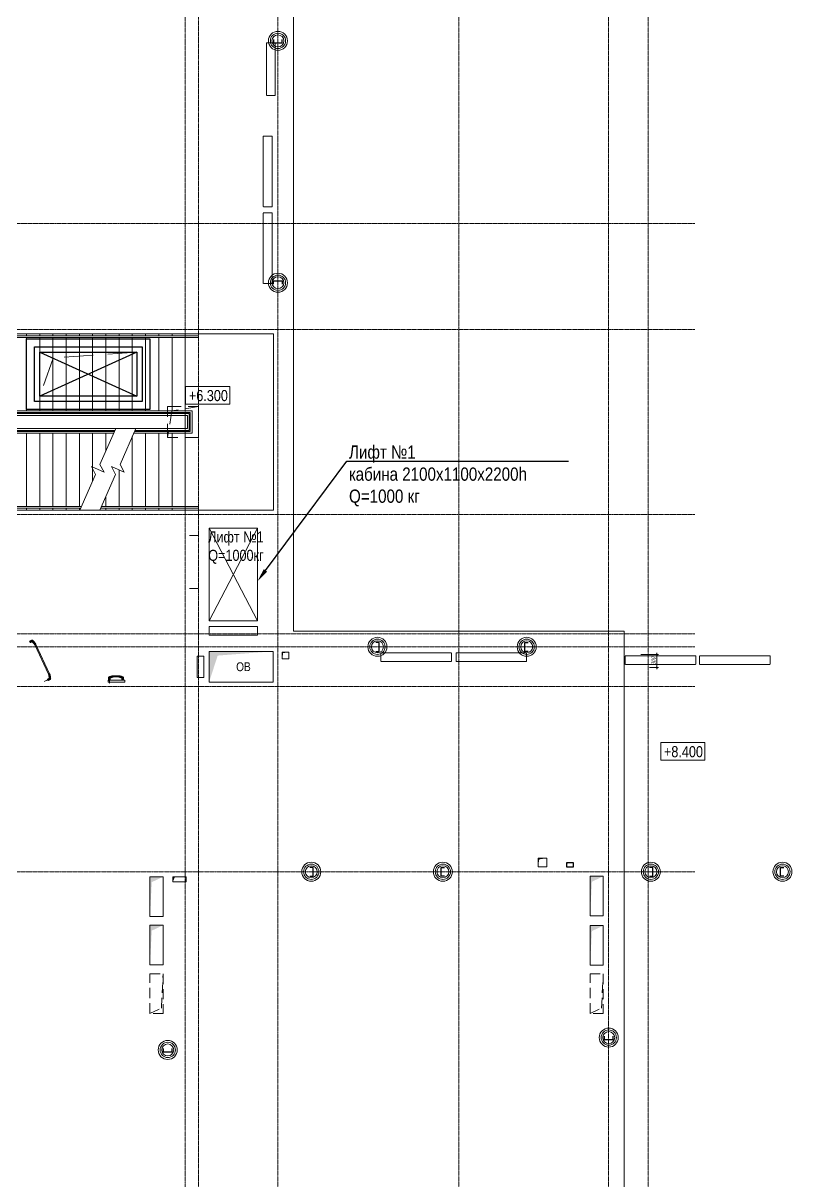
# Model space of a CAD drawing. Header units: millimetres. Extents: x -65509 to 912790, y 446 to 713294.
# Drawn here: x 131722 to 149379, y 309571 to 335820 of the extents above; entities that cross this region are included whole.
import ezdxf
from ezdxf import colors
from ezdxf.entities.mleader import LeaderData, LeaderLine
from ezdxf.enums import TextEntityAlignment as Align
from ezdxf.math import Vec2, Vec3

# ---------------------------------------------------------------- set-up
doc = ezdxf.new("R2010")
doc.units = ezdxf.units.MM
for name, pattern in [('CENTER2', [28.575, 19.05, -3.175, 3.175, -3.175]), ('CENTERLINE', [30, 12, -1.5, 3, -1.5, 12]), ('DASHED', [19.05, 12.7, -6.35]), ('HIDDEN', [9.525, 6.35, -3.175]), ('HIDDEN2', [4.7625, 3.175, -1.5875])]:
    doc.linetypes.add(name, pattern=pattern)
doc.layers.get('Defpoints').update_dxf_attribs({"color": 250})
for name, color, linetype, lineweight in [('АИ_Текст', 250, 'Continuous', 13), ('АР_Двери_внутренние_антипаника', 250, 'Continuous', 0), ('АР_Отверстия', 250, 'Continuous', 9), ('АР_Отметка', 250, 'Continuous', 13), ('АР_Проем', 250, 'Continuous', 0), ('АР_Ф_ЛК', 250, 'Continuous', 5), ('ВК_Шахты', 250, 'Continuous', 9), ('КМ_Фахверки', 250, 'Continuous', 25), ('ОВ_Классы', 250, 'Continuous', 0), ('ОВ_Кондиционирование', 250, 'Continuous', 25), ('ОВ_Шахты', 250, 'Continuous', 5), ('РД_Оси_100', 250, 'Continuous', 0), ('ТХ_Оборудование', 250, 'Continuous', 9)]:
    doc.layers.add(name, color=color, linetype=linetype, lineweight=lineweight)
doc.layers.add('АР_Делит', color=250, linetype='Continuous', lineweight=0, plot=False)
doc.layers.add('РД_Кровля', color=250, linetype='Continuous', lineweight=25, plot=False)
doc.layers.add('АР_Отопительные приборы', color=1, linetype='HIDDEN2', lineweight=0, true_color=0xff0000)
doc.layers.add('ВТ_оборудование', color=250, linetype='Continuous')
doc.styles.add('Arial_Narrow_08', font='ARIALN.TTF', dxfattribs={"width": 0.8})
doc.styles.add('style1', font='ARIALN.TTF')
doc.styles.add('T_dim', font='romans.shx', dxfattribs={"width": 0.7, "oblique": 15})
doc.dimstyles.new('1-50', dxfattribs={"dimscale": 50, "dimtxt": 2, "dimasz": 1, "dimexe": 0.7, "dimexo": 0.6, "dimtad": 1, "dimdec": 0, "dimlfac": -1, "dimtxsty": 'T_dim', "dimblk1": 'ARCHTICK', "dimblk2": 'ARCHTICK', "dimsah": 1, "dimcen": 0, "dimdle": 0.7, "dimclrd": 256, "dimclre": 256, "dimadec": 0, "dimazin": 0, "dimtfac": 1, "dimtdec": 0, "dimtmove": 1, "dimatfit": 3, "dimfxl": 25, "dimlwd": -1, "dimlwe": -1, "dimarcsym": 2})

# ---------------------------------------------------------------- blocks, each defined once
blk = doc.blocks.new('СОШ_2200_АР_ОСИ_М100_28.05.24')
at = {"layer": 'АР_Делит', "color": 5, "linetype": 'DASHED'}
blk.add_lwpolyline([(114955, 135155), (114955, -355), (93595.036, -355), (93595.036, 13855), (94145, 13855), (94145, 68320), (66055, 68320), (66055, 13857.73), (83455, 13857.73), (83455, -355), (45245, -355), (45245, 13145), (44695, 13145), (44695, 26755), (45245, 26755), (45245, 68320), (20455, 68320), (20455, 26755), (27955, 26755), (27955, 13145), (-355, 13145), (-355, 100855)], dxfattribs=at)
at = {"layer": 'РД_Оси_100', "linetype": 'CENTER2'}
for p, q in [((20100, -6155), (20100, 139938.679)), ((27600, -6155), (27600, 139938.679)), ((29555, 36000), (-5954.958, 36000)), ((29555, 33600), (-5954.958, 33600)), ((29555, 29400), (-5954.958, 29400)), ((-5954.958, 21300), (29555, 21300))]:
    blk.add_line(p, q, dxfattribs=at)
at = {"layer": 'РД_Оси_100', "color": 1, "linetype": 'CENTER2'}
blk.add_line((24200, -6155), (24200, 139938.679), dxfattribs=at)
at = {"layer": 'РД_Оси_100', "linetype": 'CENTER2'}
for points in [[(17850, 139938.679), (18000, 139538.679), (18000, -6194.092)], [(18300, -6196.31), (18300, 139538.679), (18450, 139938.679)], [(28500, -6155), (28500, 139938.679)], [(29555, 26700), (-5454.958, 26700), (-5954.958, 26850)], [(29555, 26400), (-5454.958, 26400), (-5954.958, 26250)], [(29555, 25500), (-5954.958, 25500)]]:
    blk.add_lwpolyline(points, dxfattribs=at)
blk = doc.blocks.new('otv')
at = {"linetype": 'Continuous'}
blk.add_lwpolyline([(0, -1), (0, 0), (1, 0), (1, -1)], close=True, dxfattribs=at)
blk.add_solid([(0, -1), (0, 0), (0.135, -0.137), (1, 0)], dxfattribs=at)
blk = doc.blocks.new('Отметка_план')
at = {"color": 7}
blk.add_lwpolyline([(0, 0), (10, 0), (10, 4), (0, 4)], close=True, dxfattribs=at)
at = {"style": 'Arial_Narrow_08', "width": 0.8}
blk.add_attdef('OTMG', text='', height=2.5, dxfattribs=at).set_placement((9.06, 0.7), align=Align.RIGHT)
blk = doc.blocks.new('ЛК_4000х8500_2эт')
at = {"color": 5}
for points in [[(6300, 3915), (2100, 3915), (2100, 3955), (6600, 3955), (6600, 3915), (6300, 3915)], [(3929, 45), (2100, 45), (2100, 85), (3946, 85)], [(4401, 85), (6600, 85), (6600, 45), (4383, 45)]]:
    blk.add_lwpolyline(points, dxfattribs=at)
at = {"layer": 'АР_Делит'}
blk.add_lwpolyline([(-200, 4000), (8300, 4000), (8300, 0), (-200, 0)], close=True, dxfattribs=at)
at = {"layer": 'АР_Ф_ЛК', "color": 5}
for p, q in [((2400, 4000), (2400, 3955)), ((2700, 4000), (2700, 3955)), ((3000, 4000), (3000, 3955)), ((3300, 4000), (3300, 3955)), ((3600, 4000), (3600, 3955)), ((3900, 4000), (3900, 3955)), ((4200, 4000), (4200, 3955)), ((4500, 4000), (4500, 3955)), ((4800, 4000), (4800, 3955)), ((5100, 4000), (5100, 3955)), ((5400, 4000), (5400, 3955)), ((5700, 4000), (5700, 3955)), ((6000, 4000), (6000, 3955)), ((6300, 4000), (6300, 3955)), ((2400, 3915), (2400, 2255)), ((2700, 3915), (2700, 2255)), ((3000, 3915), (3000, 2255)), ((3300, 3915), (3300, 2255)), ((3600, 3915), (3600, 2255)), ((3900, 3915), (3900, 2255)), ((4200, 3915), (4200, 2255)), ((4500, 3915), (4500, 2255)), ((4800, 3915), (4800, 2255)), ((5100, 3915), (5100, 2255)), ((5400, 3915), (5400, 2255)), ((5700, 3915), (5700, 2255)), ((6000, 3915), (6000, 2255)), ((6300, 3915), (6300, 2255)), ((2400, 2215), (2400, 2190)), ((2400, 2150), (2400, 1850)), ((2700, 2215), (2700, 2190)), ((3000, 2215), (3000, 2190)), ((3300, 2215), (3300, 2190)), ((3600, 2215), (3600, 2190)), ((3900, 2215), (3900, 2190)), ((4200, 2215), (4200, 2190)), ((4500, 2215), (4500, 2190)), ((4800, 2215), (4800, 2190)), ((5100, 2215), (5100, 2190)), ((5400, 2215), (5400, 2190)), ((5700, 2215), (5700, 2190)), ((6000, 2215), (6000, 2190)), ((6300, 2215), (6300, 2190)), ((6300, 2150), (6300, 1850)), ((2400, 1810), (2400, 1785)), ((2400, 1745), (2400, 85)), ((2700, 1810), (2700, 1785)), ((2700, 1745), (2700, 85)), ((3000, 1810), (3000, 1785)), ((3000, 1745), (3000, 85)), ((3300, 1810), (3300, 1785)), ((3300, 1745), (3300, 85)), ((3600, 1810), (3600, 1785)), ((3600, 1745), (3600, 85)), ((3900, 1810), (3900, 1785)), ((3900, 1745), (3900, 85)), ((4200, 1810), (4200, 1785)), ((4200, 1745), (4200, 661)), ((4500, 1810), (4500, 1785)), ((4500, 1745), (4500, 1341)), ((5100, 1671), (5100, 85)), ((5400, 1810), (5400, 1785)), ((5400, 1745), (5400, 85)), ((5700, 1810), (5700, 1785)), ((5700, 1745), (5700, 85)), ((6000, 1810), (6000, 1785)), ((6000, 1745), (6000, 85)), ((6300, 1810), (6300, 1785)), ((6300, 1745), (6300, 85)), ((4800, 912), (4800, 85)), ((4500, 309), (4500, 85)), ((2400, 45), (2400, 0)), ((2700, 45), (2700, 0)), ((3000, 45), (3000, 0)), ((3300, 45), (3300, 0)), ((3600, 45), (3600, 0)), ((3900, 45), (3900, 0)), ((4500, 45), (4500, 0)), ((4800, 45), (4800, 0)), ((5100, 45), (5100, 0)), ((5400, 45), (5400, 0)), ((5700, 45), (5700, 0)), ((6000, 45), (6000, 0)), ((6300, 45), (6300, 0))]:
    blk.add_line(p, q, dxfattribs=at)
at = {"layer": 'АР_Ф_ЛК'}
for points in [[(6300, 3085, 0, 150, 0), (5834, 3085, 0, 0, 0), (2400, 3085, 0, 0, 0)], [(2400, 915, 0, 150, 0), (2866, 915, 0, 0, 0), (4200, 915, 0, 0, 0)], [(4922, 915, 0, 150, 0), (5388, 915, 0, 0, 0), (6300, 915, 0, 0, 0)]]:
    blk.add_lwpolyline(points, format="xyseb", dxfattribs=at)
at = {"layer": 'АР_Ф_ЛК', "color": 5}
for points in [[(4678, 1745), (2245, 1745), (2245, 2255), (6455, 2255), (6455, 1745), (5133, 1745)], [(4696, 1785), (2285, 1785), (2285, 2215), (6415, 2215), (6415, 1785), (5150, 1785)], [(4707, 1810), (2310, 1810), (2310, 2190), (6390, 2190), (6390, 1810), (5161, 1810)]]:
    blk.add_lwpolyline(points, dxfattribs=at)
for points in [[(2350, 2150), (6350, 2150), (6350, 1850), (2350, 1850)], [(2400, 2150), (6300, 2150), (6300, 1850), (2400, 1850)]]:
    blk.add_lwpolyline(points, close=True, dxfattribs=at)
at = {"layer": 'АР_Ф_ЛК', "lineweight": 0}
for points in [[(4724, 1850), (4367, 1039), (4459, 862), (4173, 988), (4266, 811), (3909, 0)], [(5179, 1850), (4822, 1039), (4914, 862), (4628, 988), (4721, 811), (4364, 0)]]:
    blk.add_lwpolyline(points, dxfattribs=at)
blk = doc.blocks.new('otv пунктир')
at = {"linetype": 'HIDDEN', "ltscale": 0.07}
blk.add_lwpolyline([(0, 0), (0, 1), (1, 1), (1, 0)], close=True, dxfattribs=at)
blk.add_lwpolyline([(0, 1), (0.135, 0.137), (1, 0)], dxfattribs=at)
blk = doc.blocks.new('Люк_ЛК_кровля')
for points in [[(-300, 1300), (2500, 1300), (2500, -300), (-300, -300)], [(-120, 1120), (2320, 1120), (2320, -120), (-120, -120)], [(0, 1000), (2200, 1000), (2200, 0), (0, 0)]]:
    blk.add_lwpolyline(points, close=True)
for points in [[(0, 1000), (2200, 0)], [(2200, 1000), (0, 0)]]:
    blk.add_lwpolyline(points)
blk = doc.blocks.new('Ф_пеноблок 200')
at = {"layer": 'АР_Делит', "color": 1}
for radius in [216, 173, 136]:
    blk.add_circle((103, -42), radius, dxfattribs=at)
at = {"layer": 'КМ_Фахверки'}
blk.add_lwpolyline([(0, -75), (0, 0), (200, 0), (200, -75)], dxfattribs=at)
blk = doc.blocks.new('UUNEW01NEW00')
at = {"layer": 'АР_Двери_внутренние_антипаника', "color": 1, "linetype": 'Continuous'}
for p, q in [((-9, 0), (-14, -2)), ((-9, 19), (-8, 20)), ((-9, 19), (-9, 19)), ((-9, 19), (-9, 19)), ((-9, 19), (-9, 19)), ((-9, 19), (-9, 19)), ((-9, 19), (-9, 18)), ((-9, 18), (-8, 18)), ((-9, 1), (-9, 1)), ((-9, 1), (-9, 1)), ((-9, 1), (-9, 1)), ((-9, 1), (-9, 0)), ((-9, 1), (-9, 1)), ((-9, 1), (-9, 1)), ((-9, 1), (-9, 1)), ((-9, 1), (-9, 0)), ((-8, 1), (-9, 1)), ((-9, 1), (-9, 1)), ((-9, 0), (-9, 0)), ((-9, 0), (-9, 0)), ((-8, 20), (-8, 20)), ((-8, 20), (-7, 20)), ((-8, 18), (-8, 16)), ((-8, 18), (-8, 18)), ((-8, 18), (-8, 18)), ((-7, 18), (-8, 18)), ((-8, 18), (-8, 18)), ((-8, 16), (-8, 14)), ((-8, 14), (-8, 12)), ((-8, 12), (-8, 10)), ((-8, 10), (-8, 8)), ((-8, 8), (-8, 6)), ((-8, 6), (-8, 5)), ((-8, 5), (-8, 3)), ((-8, 3), (-7, 2)), ((-8, 1), (-8, 2)), ((-8, 1), (-8, 0)), ((-8, 0), (-8, 1)), ((-8, 1), (-8, 1)), ((-8, 0), (-8, 0)), ((-8, 0), (-8, 0)), ((-8, 0), (-8, 0)), ((-8, 0), (-7, 0)), ((-7, 0), (-8, 0)), ((-8, 0), (-8, 0)), ((-7, 24), (-7, 20)), ((-7, 20), (7, 20)), ((-7, 20), (-7, 18)), ((-7, 20), (-7, 20)), ((7, 18), (-7, 18)), ((-7, 18), (-7, 18)), ((-7, 18), (-7, 18)), ((-7, 18), (-7, 18)), ((-7, 18), (-7, 18)), ((-7, 2), (-7, 0)), ((-7, 0), (7, 0)), ((-7, 0), (7, 0)), ((-3, 16), (-5, 16)), ((-5, 16), (-4, 15)), ((-3, 16), (-5, 16)), ((-5, 16), (-5, 16)), ((-3, 15), (-4, 16)), ((-4, 16), (-3, 15)), ((-3, 15), (-4, 15)), ((-3, 15), (-4, 15)), ((-3, 15), (-4, 15)), ((-4, 15), (-4, 14)), ((-4, 15), (-4, 15)), ((-4, 15), (-3, 15)), ((-4, 14), (-3, 14)), ((-2, 16), (-3, 16)), ((-2, 16), (-3, 16)), ((-3, 15), (-2, 15)), ((-3, 15), (-3, 15)), ((-3, 14), (-3, 15)), ((-3, 15), (-3, 15)), ((-3, 15), (-3, 15)), ((-3, 15), (-3, 15)), ((-3, 15), (-3, 15)), ((-3, 15), (-3, 15)), ((-3, 14), (-3, 15)), ((-3, 15), (-3, 15)), ((-3, 15), (-3, 15)), ((-3, 15), (-3, 15)), ((-3, 15), (-3, 15)), ((-3, 15), (-3, 15)), ((-3, 15), (-3, 15)), ((-3, 15), (-3, 15)), ((-3, 14), (-3, 14)), ((-3, 14), (-3, 14)), ((-3, 14), (-3, 14)), ((-3, 14), (-3, 14)), ((-3, 14), (-3, 14)), ((-3, 14), (-3, 14)), ((-3, 14), (-3, 14)), ((-3, 14), (-3, 14)), ((-3, 14), (-3, 14)), ((-3, 14), (-3, 14)), ((-3, 14), (-3, 14)), ((-3, 14), (-3, 14)), ((-3, 14), (-3, 14)), ((-3, 14), (-3, 14)), ((-3, 14), (-3, 14)), ((-3, 14), (-3, 14)), ((-3, 14), (-3, 14)), ((-3, 14), (-3, 14)), ((-3, 14), (-3, 14)), ((-3, 14), (-3, 14)), ((-3, 14), (-3, 14)), ((-3, 14), (-3, 14)), ((-3, 14), (-3, 14)), ((-3, 14), (-3, 14)), ((-3, 14), (-3, 14)), ((-3, 14), (-3, 14)), ((-3, 14), (-3, 14)), ((-3, 14), (-3, 14)), ((-3, 14), (-3, 14)), ((-3, 14), (-3, 14)), ((-3, 14), (-3, 14)), ((-3, 14), (-3, 14)), ((-3, 14), (-3, 14)), ((-3, 14), (-3, 14)), ((-3, 14), (-3, 14)), ((-3, 14), (-3, 14)), ((-3, 14), (-3, 14)), ((-3, 14), (-3, 14)), ((-3, 14), (-3, 14)), ((-3, 14), (-3, 14)), ((-3, 14), (-3, 14)), ((-3, 14), (-3, 14)), ((-3, 14), (-3, 14)), ((-3, 14), (-3, 14)), ((-3, 14), (-3, 14)), ((-3, 14), (-3, 14)), ((-3, 14), (-3, 14)), ((-3, 14), (-3, 14)), ((-1, 15), (-2, 16)), ((-1, 16), (-2, 16)), ((-2, 15), (-1, 15)), ((-2, 15), (-2, 15)), ((-2, 15), (-2, 15)), ((-2, 15), (-2, 15)), ((-2, 15), (-2, 15)), ((-2, 15), (-2, 15)), ((-2, 15), (-2, 14)), ((-1, 15), (-2, 15)), ((-2, 15), (-2, 15)), ((-2, 15), (-2, 15)), ((-2, 15), (-2, 15)), ((-2, 15), (-2, 15)), ((-2, 15), (-2, 15)), ((-2, 15), (-2, 15)), ((-2, 15), (-2, 15)), ((-2, 15), (-2, 14)), ((-2, 15), (-2, 15)), ((-1, 15), (-2, 15)), ((-2, 14), (-2, 14)), ((-2, 14), (-2, 14)), ((-2, 14), (-2, 14)), ((-2, 14), (-2, 14)), ((-2, 14), (-2, 14)), ((-2, 14), (-2, 14)), ((-2, 14), (-2, 14)), ((-2, 14), (-2, 14)), ((-2, 14), (-2, 14)), ((-2, 14), (-2, 14)), ((-2, 14), (-2, 14)), ((-2, 14), (-2, 14)), ((-2, 14), (-2, 14)), ((-2, 14), (-2, 14)), ((-2, 14), (-1, 14)), ((-2, 14), (-2, 14)), ((-2, 14), (-2, 14)), ((-2, 14), (-2, 14)), ((-2, 14), (-2, 14)), ((-2, 14), (-2, 14)), ((-2, 14), (-2, 14)), ((-2, 14), (-2, 14)), ((-2, 14), (-2, 14)), ((-2, 14), (-2, 14)), ((-2, 14), (-2, 14)), ((-2, 14), (-2, 14)), ((-2, 14), (-1, 14)), ((-2, 14), (-2, 14)), ((-2, 14), (-2, 14)), ((-2, 14), (-2, 14)), ((-2, 14), (-2, 14)), ((-2, 14), (-2, 14)), ((-2, 14), (-2, 14)), ((-2, 14), (-2, 14)), ((-2, 14), (-2, 14)), ((-2, 14), (-2, 14)), ((-2, 14), (-2, 14)), ((-2, 14), (-2, 14)), ((-2, 14), (-2, 14)), ((-2, 14), (-2, 14)), ((-2, 14), (-2, 14)), ((-2, 14), (-2, 14)), ((-2, 14), (-2, 14)), ((-1, 14), (-2, 14)), ((-2, 14), (-2, 14)), ((-2, 14), (-2, 14)), ((-2, 14), (-2, 14)), ((-2, 14), (-2, 14)), ((-2, 14), (-2, 14)), ((-2, 14), (-1, 14)), ((-2, 14), (-2, 14)), ((-2, 14), (-2, 14)), ((-2, 14), (-2, 14)), ((-2, 14), (-2, 14)), ((-2, 14), (-2, 14)), ((-2, 14), (-2, 14)), ((-2, 14), (-2, 14)), ((-2, 14), (-2, 14)), ((-2, 14), (-2, 14)), ((-2, 14), (-2, 14)), ((-1, 16), (-1, 15)), ((0, 16), (-1, 15)), ((-1, 15), (0, 16)), ((0, 16), (-1, 16)), ((0, 15), (-1, 15)), ((0, 15), (-1, 15)), ((-1, 14), (-1, 15)), ((-1, 15), (-1, 15)), ((-1, 15), (-1, 15)), ((-1, 15), (-1, 15)), ((-1, 15), (-1, 15)), ((-1, 15), (-1, 14)), ((-1, 14), (-1, 15)), ((-1, 15), (-1, 15)), ((-1, 15), (-1, 15)), ((-1, 15), (-1, 15)), ((-1, 15), (-1, 15)), ((-1, 15), (-1, 15)), ((-1, 15), (-1, 15)), ((-1, 14), (-1, 14)), ((-1, 14), (-1, 14)), ((-1, 14), (-1, 14)), ((-1, 14), (-1, 14)), ((-1, 14), (-1, 14)), ((-1, 14), (-1, 14)), ((-1, 14), (-1, 14)), ((-1, 14), (-1, 14)), ((-1, 14), (-1, 14)), ((-1, 14), (-1, 14)), ((-1, 14), (-1, 14)), ((-1, 14), (-1, 14)), ((-1, 14), (-1, 14)), ((-1, 14), (-1, 14)), ((-1, 14), (-1, 14)), ((-1, 14), (-1, 14)), ((-1, 14), (-1, 14)), ((-1, 14), (-1, 14)), ((-1, 14), (-1, 14)), ((-1, 14), (-1, 14)), ((-1, 14), (-1, 14)), ((-1, 14), (-1, 14)), ((-1, 14), (-1, 14)), ((-1, 14), (-1, 14)), ((-1, 14), (-1, 14)), ((-1, 14), (-1, 14)), ((-1, 14), (-1, 14)), ((-1, 14), (-1, 14)), ((-1, 14), (-1, 14)), ((-1, 14), (-1, 14)), ((-1, 14), (0, 14)), ((-1, 14), (-1, 14)), ((0, 16), (1, 15)), ((1, 15), (0, 16)), ((0, 16), (0, 16)), ((1, 16), (0, 16)), ((0, 15), (0, 15)), ((0, 14), (0, 15)), ((0, 15), (0, 15)), ((0, 15), (0, 15)), ((0, 15), (0, 15)), ((0, 15), (0, 15)), ((0, 14), (0, 15)), ((0, 15), (0, 15)), ((0, 15), (0, 15)), ((0, 15), (0, 15)), ((0, 15), (0, 15)), ((0, 15), (0, 15)), ((0, 15), (0, 15)), ((0, 15), (0, 15)), ((0, 14), (0, 14)), ((0, 14), (0, 14)), ((0, 14), (0, 14)), ((0, 14), (0, 14)), ((0, 14), (0, 14)), ((0, 14), (0, 14)), ((0, 14), (0, 14)), ((0, 14), (0, 14)), ((0, 14), (0, 14)), ((0, 14), (0, 14)), ((0, 14), (0, 14)), ((0, 14), (0, 14)), ((0, 14), (0, 14)), ((0, 14), (0, 14)), ((0, 14), (0, 14)), ((0, 14), (0, 14)), ((0, 14), (0, 14)), ((0, 14), (0, 14)), ((0, 14), (0, 14)), ((0, 14), (0, 14)), ((0, 14), (0, 14)), ((0, 14), (0, 14)), ((0, 14), (0, 14)), ((0, 14), (0, 14)), ((0, 14), (0, 14)), ((0, 14), (0, 14)), ((0, 14), (0, 14)), ((0, 14), (0, 14)), ((0, 14), (0, 14)), ((0, 14), (0, 14)), ((0, 14), (0, 14)), ((0, 14), (0, 14)), ((0, 14), (0, 14)), ((0, 14), (0, 14)), ((0, 14), (0, 14)), ((0, 14), (0, 14)), ((0, 14), (0, 14)), ((0, 14), (0, 14)), ((0, 14), (0, 14)), ((0, 14), (0, 14)), ((0, 14), (0, 14)), ((0, 14), (0, 14)), ((0, 14), (0, 14)), ((0, 14), (0, 14)), ((0, 14), (0, 14)), ((0, 14), (0, 14)), ((0, 14), (0, 14)), ((0, 14), (0, 14)), ((1, 16), (1, 15)), ((2, 16), (1, 15)), ((2, 16), (1, 16)), ((1, 15), (2, 15)), ((1, 15), (1, 15)), ((1, 15), (1, 15)), ((2, 14), (1, 15)), ((1, 15), (1, 15)), ((1, 15), (1, 14)), ((1, 15), (1, 15)), ((2, 14), (1, 15)), ((1, 14), (1, 14)), ((1, 14), (1, 14)), ((1, 14), (1, 14)), ((1, 14), (1, 14)), ((1, 14), (2, 14)), ((3, 16), (2, 16)), ((3, 16), (2, 16)), ((2, 15), (3, 15)), ((2, 15), (2, 14)), ((3, 15), (2, 15)), ((2, 15), (2, 15)), ((2, 15), (2, 14)), ((3, 15), (2, 15)), ((2, 14), (2, 14)), ((2, 14), (2, 14)), ((2, 14), (2, 14)), ((2, 14), (2, 14)), ((2, 14), (2, 14)), ((2, 14), (3, 14)), ((2, 14), (2, 14)), ((2, 14), (2, 14)), ((3, 15), (4, 16)), ((4, 16), (3, 15)), ((5, 16), (3, 16)), ((5, 16), (3, 16)), ((4, 15), (3, 15)), ((3, 14), (3, 15)), ((3, 15), (3, 15)), ((3, 15), (3, 14)), ((4, 15), (3, 15)), ((3, 15), (3, 15)), ((3, 15), (3, 15)), ((3, 15), (4, 15)), ((3, 15), (3, 14)), ((4, 15), (3, 15)), ((3, 14), (4, 14)), ((3, 14), (3, 14)), ((3, 14), (3, 14)), ((3, 14), (4, 14)), ((4, 14), (3, 14)), ((3, 14), (4, 14)), ((3, 14), (3, 14)), ((3, 14), (3, 14)), ((4, 15), (5, 16)), ((4, 14), (4, 15)), ((4, 15), (4, 15)), ((4, 14), (4, 15)), ((4, 14), (4, 14)), ((4, 14), (4, 14)), ((4, 14), (4, 14)), ((4, 14), (4, 14)), ((5, 16), (5, 16)), ((7, 20), (7, 24)), ((7, 20), (7, 18)), ((7, 20), (7, 20)), ((7, 20), (8, 20)), ((8, 18), (7, 18)), ((7, 18), (7, 18)), ((7, 18), (7, 18)), ((7, 18), (7, 18)), ((7, 0), (8, 2)), ((7, -9), (7, 0)), ((8, 0), (7, 0)), ((8, 20), (8, 20)), ((8, 20), (9, 19)), ((8, 16), (8, 18)), ((8, 18), (8, 18)), ((8, 18), (8, 18)), ((8, 18), (9, 18)), ((8, 18), (8, 18)), ((8, 14), (8, 16)), ((8, 12), (8, 14)), ((8, 10), (8, 12)), ((8, 8), (8, 10)), ((8, 6), (8, 8)), ((8, 4), (8, 6)), ((8, 2), (8, 4)), ((8, 1), (8, 1)), ((8, 1), (8, 0)), ((8, 0), (8, 0)), ((9, 19), (9, 19)), ((9, 19), (9, 19)), ((9, 18), (9, 19)), ((9, 19), (9, 19)), ((9, 19), (9, 19)), ((-52, -12), (-52, -20)), ((-52, -20), (-52, -25)), ((-52, -25), (-48, -25)), ((-48, -12), (-48, -20)), ((-48, -12), (-48, -12)), ((-48, -20), (-46, -20)), ((-46, -20), (-48, -20)), ((-48, -20), (-48, -25)), ((-46, -20), (-44, -19)), ((-44, -20), (-46, -20)), ((-43, -11), (-45, -12)), ((-44, -19), (-43, -18)), ((-43, -20), (-44, -20)), ((-42, -11), (-43, -11)), ((-43, -18), (-41, -18)), ((-41, -20), (-43, -20)), ((-39, -11), (-42, -11)), ((-41, -18), (-39, -17)), ((-38, -19), (-41, -20)), ((-37, -10), (-39, -11)), ((-39, -17), (-36, -16)), ((-35, -19), (-38, -19)), ((-34, -9), (-37, -10)), ((-36, -16), (-34, -15)), ((-32, -18), (-35, -19)), ((-31, -8), (-34, -9)), ((-34, -15), (-30, -13)), ((-29, -17), (-32, -18)), ((-27, -6), (-31, -8)), ((-30, -13), (-27, -12)), ((-25, -15), (-29, -17)), ((-23, -5), (-27, -6)), ((-27, -12), (-23, -11)), ((-21, -14), (-25, -15)), ((-19, -3), (-23, -5)), ((-23, -11), (-19, -10)), ((-17, -12), (-21, -14)), ((-14, -2), (-19, -3)), ((-19, -10), (-14, -8)), ((-13, -11), (-17, -12)), ((-14, -8), (-9, -7)), ((-8, -9), (-13, -11)), ((-9, -4), (-9, 0)), ((-9, -7), (-9, -4)), ((-9, -7), (-9, -7)), ((-9, -8), (-9, -7)), ((-9, -7), (-9, -7)), ((-9, -7), (-9, -7)), ((-9, -7), (-9, -7)), ((-9, -7), (-8, -7)), ((-8, -9), (-9, -8)), ((-8, 0), (-8, -1)), ((-8, -1), (-8, -1)), ((-8, -1), (-8, -1)), ((-8, -1), (-8, -1)), ((-8, -1), (-8, -2)), ((-8, -2), (-8, -1)), ((-8, -1), (-8, -1)), ((-8, -8), (-8, -7)), ((-8, -7), (-8, -7)), ((-7, -7), (-8, -7)), ((-8, -7), (-8, -7)), ((-8, -7), (-8, -7)), ((-8, -7), (-8, -7)), ((-8, -7), (-8, -7)), ((-8, -7), (-8, -7)), ((-8, -7), (-8, -7)), ((-8, -7), (-8, -7)), ((-8, -7), (-8, -7)), ((-8, -7), (-8, -7)), ((-7, -8), (-8, -8)), ((-8, -9), (-8, -9)), ((-7, -9), (-8, -9)), ((-7, 0), (-7, -2)), ((-7, -2), (-7, -3)), ((-7, -3), (-7, -5)), ((-7, -5), (-7, -6)), ((-7, -6), (-7, -7)), ((-7, -7), (-7, -7)), ((-7, -7), (-7, -7)), ((-7, -7), (-7, -8)), ((-7, -8), (6, -11)), ((-7, -8), (-7, -8)), ((-7, -8), (-7, -9)), ((-7, -8), (-7, -8)), ((-7, -8), (-7, -8)), ((-7, -8), (-7, -8)), ((-7, -8), (-7, -8)), ((-7, -8), (-7, -8)), ((-7, -8), (-7, -8)), ((-7, -8), (-7, -8)), ((-7, -8), (-7, -8)), ((-7, -8), (-7, -8)), ((-7, -8), (-7, -8)), ((-7, -8), (-7, -8)), ((-7, -8), (-7, -8)), ((-7, -8), (-7, -8)), ((-7, -8), (-7, -8)), ((-7, -8), (-7, -8)), ((-7, -8), (-7, -8)), ((-7, -8), (-7, -8)), ((-7, -8), (-7, -8)), ((-7, -9), (-7, -9)), ((6, -11), (6, -10)), ((6, -11), (6, -10)), ((6, -10), (7, -10)), ((6, -11), (6, -11)), ((6, -11), (6, -11)), ((7, -9), (7, -9)), ((7, -9), (7, -9)), ((7, -9), (8, -9)), ((7, -10), (7, -9)), ((8, 0), (8, 0))]:
    blk.add_line(p, q, dxfattribs=at)
at = {"layer": 'АР_Двери_внутренние_антипаника', "color": 40, "linetype": 'Continuous'}
for p, q in [((-9, 1), (-13, 0)), ((-9, 24), (9, 24)), ((-9, 19), (-9, 24)), ((-9, 18), (-9, 19)), ((-9, 17), (-9, 18)), ((-8, 2), (-9, 17)), ((-8, 2), (-9, 1)), ((8, 0), (8, -4)), ((9, 24), (9, 19)), ((-53, -19), (-53, -12)), ((-53, -25), (-53, -19)), ((-48, -12), (-52, -12)), ((-52, -25), (-48, -25)), ((-48, -12), (-46, -12)), ((-48, -25), (-45, -25)), ((-45, -12), (-46, -12)), ((-44, -12), (-45, -12)), ((-45, -25), (-44, -25)), ((-42, -11), (-44, -12)), ((-44, -25), (-44, -25)), ((-44, -25), (-43, -25)), ((-43, -25), (-42, -25)), ((-40, -10), (-42, -11)), ((-42, -25), (-42, -25)), ((-42, -25), (-41, -25)), ((-41, -25), (-39, -24)), ((-38, -10), (-40, -10)), ((-39, -24), (-38, -24)), ((-36, -9), (-38, -10)), ((-38, -24), (-36, -24)), ((-34, -8), (-36, -9)), ((-36, -24), (-35, -23)), ((-35, -23), (-34, -23)), ((-32, -7), (-34, -8)), ((-34, -23), (-33, -23)), ((-33, -23), (-32, -22)), ((-30, -7), (-32, -7)), ((-32, -22), (-30, -22)), ((-28, -6), (-30, -7)), ((-30, -22), (-28, -21)), ((-26, -5), (-28, -6)), ((-28, -21), (-26, -21)), ((-23, -4), (-26, -5)), ((-26, -21), (-23, -20)), ((-20, -3), (-23, -4)), ((-23, -20), (-20, -19)), ((-17, -1), (-20, -3)), ((-20, -19), (-18, -18)), ((-18, -18), (-15, -17)), ((-13, 0), (-17, -1)), ((-15, -17), (-12, -16)), ((-12, -16), (-8, -15)), ((-8, -15), (-4, -14)), ((-4, -14), (0, -13)), ((0, -13), (5, -11)), ((5, -11), (6, -11)), ((6, -10), (7, -10)), ((6, -11), (6, -10)), ((7, -10), (8, -9)), ((8, -4), (8, -9)), ((8, -9), (8, -9)), ((8, -9), (8, -9))]:
    blk.add_line(p, q, dxfattribs=at)
at = {"layer": 'АР_Двери_внутренние_антипаника', "color": 1, "linetype": 'CENTERLINE'}
blk.add_line((0, 4), (0, 26), dxfattribs=at)
at = {"layer": 'АР_Двери_внутренние_антипаника', "color": 1, "linetype": 'HIDDEN'}
for p, q in [((-60, -14), (-53, -14)), ((-60, -14), (-60, -23)), ((-60, -23), (-53, -23)), ((-54, -18), (-54, -14)), ((-54, -14), (-53, -14)), ((-54, -18), (-53, -18))]:
    blk.add_line(p, q, dxfattribs=at)
at = {"layer": 'АР_Двери_внутренние_антипаника', "color": 1, "linetype": 'Continuous'}
blk.add_arc((491, 29), 500, 183.3082, 184.1216, dxfattribs=at)
at = {"layer": 'АР_Двери_внутренние_антипаника', "color": 40, "linetype": 'Continuous'}
for centre, radius, start, end in [((-491, 28), 500, 356.9219, 359.0377), ((-52, -12), 0.5, 90, 180), ((-52, -25), 0.5, 180, 270)]:
    blk.add_arc(centre, radius, start, end, dxfattribs=at)
at = {"layer": 'АР_Двери_внутренние_антипаника', "color": 1, "linetype": 'Continuous'}
blk.add_point((0, 0), dxfattribs=at)
blk = doc.blocks.new('66NEW00')
at = {"layer": 'АР_Двери_внутренние_антипаника', "color": 40, "linetype": 'Continuous'}
for p, q in [((9, 0), (-9, 0)), ((-9, 0), (-9, -5)), ((9, -5), (9, 0)), ((-8, -23), (-8, -28)), ((-8, -28), (-8, -33)), ((-8, -33), (-8, -33)), ((-7, -34), (-8, -33)), ((-8, -33), (-8, -33)), ((-6, -34), (-7, -34)), ((-6, -35), (-6, -34)), ((-5, -35), (-6, -35)), ((0, -37), (-5, -35)), ((4, -38), (0, -37)), ((8, -39), (4, -38)), ((8, -22), (9, -7)), ((8, -22), (9, -23)), ((12, -40), (8, -39)), ((9, -6), (9, -5)), ((9, -7), (9, -6)), ((9, -23), (13, -24)), ((15, -41), (12, -40)), ((13, -24), (17, -25)), ((18, -42), (15, -41)), ((17, -25), (20, -27)), ((20, -43), (18, -42)), ((20, -27), (23, -28)), ((23, -44), (20, -43)), ((23, -28), (26, -29)), ((26, -45), (23, -44)), ((26, -29), (28, -30)), ((28, -45), (26, -45)), ((28, -30), (30, -31)), ((30, -46), (28, -45)), ((30, -31), (32, -31)), ((32, -46), (30, -46)), ((32, -31), (34, -32)), ((33, -47), (32, -46)), ((34, -47), (33, -47)), ((34, -32), (36, -33)), ((35, -47), (34, -47)), ((36, -48), (35, -47)), ((36, -33), (38, -34)), ((38, -48), (36, -48)), ((38, -34), (40, -34)), ((39, -48), (38, -48)), ((41, -49), (39, -48)), ((40, -34), (42, -35)), ((42, -49), (41, -49)), ((42, -35), (44, -36)), ((43, -49), (42, -49)), ((42, -49), (42, -49)), ((44, -49), (43, -49)), ((44, -36), (45, -36)), ((45, -49), (44, -49)), ((44, -49), (44, -49)), ((45, -36), (46, -36)), ((48, -49), (45, -49)), ((48, -36), (46, -36)), ((48, -36), (52, -36)), ((52, -49), (48, -49)), ((53, -43), (53, -36)), ((53, -49), (53, -43))]:
    blk.add_line(p, q, dxfattribs=at)
at = {"layer": 'АР_Двери_внутренние_антипаника', "color": 1, "linetype": 'Continuous'}
for p, q in [((-7, -4), (-7, 0)), ((7, 0), (7, -4)), ((-8, -4), (-9, -4)), ((-9, -4), (-9, -5)), ((-9, -5), (-9, -5)), ((-9, -6), (-9, -5)), ((-9, -5), (-9, -5)), ((-9, -5), (-9, -5)), ((-8, -6), (-9, -6)), ((-7, -4), (-8, -4)), ((-8, -4), (-8, -4)), ((-8, -8), (-8, -6)), ((-8, -6), (-8, -6)), ((-8, -6), (-8, -6)), ((-8, -6), (-8, -6)), ((-8, -6), (-7, -6)), ((-8, -10), (-8, -8)), ((-8, -12), (-8, -10)), ((-8, -14), (-8, -12)), ((-8, -16), (-8, -14)), ((-8, -18), (-8, -16)), ((-8, -20), (-8, -18)), ((-8, -22), (-8, -20)), ((-7, -24), (-8, -22)), ((-8, -23), (-8, -23)), ((-8, -23), (-8, -24)), ((-8, -24), (-8, -24)), ((-8, -24), (-7, -24)), ((-8, -24), (-8, -24)), ((-7, -33), (-8, -33)), ((7, -4), (-7, -4)), ((-7, -4), (-7, -6)), ((-7, -4), (-7, -4)), ((-7, -6), (7, -6)), ((-7, -6), (-7, -6)), ((-7, -6), (-7, -6)), ((-7, -6), (-7, -6)), ((7, -24), (-7, -24)), ((7, -24), (-7, -24)), ((-7, -33), (-7, -24)), ((-7, -33), (-7, -33)), ((-7, -33), (-7, -33)), ((-7, -34), (-7, -33)), ((-6, -34), (-7, -34)), ((7, -32), (-6, -35)), ((-6, -35), (-6, -34)), ((-6, -34), (-6, -34)), ((-6, -35), (-6, -34)), ((-6, -35), (-6, -35)), ((7, -4), (7, -6)), ((8, -4), (7, -4)), ((7, -4), (7, -4)), ((7, -6), (7, -6)), ((7, -6), (7, -6)), ((7, -6), (7, -6)), ((7, -6), (7, -6)), ((7, -6), (8, -6)), ((8, -21), (7, -22)), ((7, -22), (7, -24)), ((7, -24), (7, -26)), ((8, -24), (7, -24)), ((7, -24), (8, -24)), ((7, -26), (7, -27)), ((7, -27), (7, -29)), ((7, -29), (7, -30)), ((7, -30), (7, -31)), ((7, -31), (7, -31)), ((7, -31), (8, -31)), ((7, -31), (7, -31)), ((7, -31), (7, -32)), ((7, -32), (7, -32)), ((7, -32), (8, -32)), ((7, -32), (7, -33)), ((7, -32), (7, -32)), ((7, -32), (7, -32)), ((7, -32), (7, -32)), ((7, -32), (7, -32)), ((7, -32), (7, -32)), ((7, -32), (7, -32)), ((7, -32), (7, -32)), ((7, -32), (7, -32)), ((7, -32), (7, -32)), ((7, -32), (7, -32)), ((7, -32), (7, -32)), ((7, -32), (7, -32)), ((7, -32), (7, -32)), ((7, -32), (7, -32)), ((7, -32), (7, -32)), ((7, -32), (7, -32)), ((7, -32), (7, -32)), ((7, -32), (7, -32)), ((7, -33), (7, -33)), ((7, -33), (8, -33)), ((9, -4), (8, -4)), ((8, -4), (8, -4)), ((8, -6), (8, -8)), ((9, -6), (8, -6)), ((8, -6), (8, -6)), ((8, -6), (8, -6)), ((8, -6), (8, -6)), ((8, -8), (8, -10)), ((8, -10), (8, -12)), ((8, -12), (8, -14)), ((8, -14), (8, -16)), ((8, -16), (8, -18)), ((8, -18), (8, -19)), ((8, -19), (8, -21)), ((8, -23), (8, -22)), ((8, -23), (9, -23)), ((8, -23), (8, -24)), ((8, -24), (8, -23)), ((8, -23), (8, -23)), ((8, -24), (8, -24)), ((8, -24), (8, -25)), ((8, -24), (8, -24)), ((8, -24), (8, -24)), ((8, -24), (8, -24)), ((8, -25), (8, -25)), ((8, -25), (8, -25)), ((8, -25), (8, -25)), ((8, -25), (8, -25)), ((8, -25), (8, -25)), ((8, -25), (8, -25)), ((8, -32), (8, -31)), ((8, -31), (8, -31)), ((8, -31), (8, -31)), ((8, -31), (8, -31)), ((9, -31), (8, -31)), ((8, -31), (8, -31)), ((8, -31), (8, -31)), ((8, -31), (8, -31)), ((8, -31), (8, -31)), ((8, -31), (8, -31)), ((8, -31), (8, -31)), ((8, -31), (8, -31)), ((8, -33), (9, -32)), ((8, -33), (13, -35)), ((8, -33), (8, -33)), ((9, -5), (9, -4)), ((9, -5), (9, -5)), ((9, -5), (9, -5)), ((9, -5), (9, -5)), ((9, -5), (9, -6)), ((9, -23), (9, -23)), ((9, -23), (9, -23)), ((9, -23), (9, -23)), ((9, -23), (9, -24)), ((9, -23), (9, -23)), ((9, -23), (9, -23)), ((9, -23), (9, -23)), ((9, -23), (9, -24)), ((9, -23), (9, -23)), ((9, -24), (14, -26)), ((9, -28), (9, -24)), ((9, -24), (9, -24)), ((9, -24), (9, -24)), ((9, -31), (9, -28)), ((14, -32), (9, -31)), ((9, -31), (9, -31)), ((9, -32), (9, -31)), ((9, -31), (9, -31)), ((9, -31), (9, -31)), ((9, -31), (9, -31)), ((13, -35), (17, -36)), ((14, -26), (19, -27)), ((19, -34), (14, -32)), ((17, -36), (21, -38)), ((19, -27), (23, -29)), ((23, -35), (19, -34)), ((21, -38), (25, -39)), ((23, -29), (27, -30)), ((27, -36), (23, -35)), ((25, -39), (29, -41)), ((27, -30), (31, -32)), ((30, -37), (27, -36)), ((29, -41), (32, -42)), ((34, -39), (30, -37)), ((31, -32), (34, -33)), ((32, -42), (35, -42)), ((34, -33), (37, -34)), ((36, -40), (34, -39)), ((35, -42), (38, -43)), ((39, -41), (36, -40)), ((37, -34), (39, -35)), ((38, -43), (41, -44)), ((39, -35), (42, -35)), ((41, -42), (39, -41)), ((43, -42), (41, -42)), ((41, -44), (43, -44)), ((42, -35), (43, -35)), ((43, -35), (45, -36)), ((44, -43), (43, -42)), ((43, -44), (44, -44)), ((46, -44), (44, -43)), ((44, -44), (46, -44)), ((48, -44), (46, -44)), ((46, -44), (48, -44)), ((48, -36), (48, -44)), ((48, -36), (48, -36)), ((48, -44), (48, -49)), ((52, -49), (48, -49)), ((52, -36), (52, -44)), ((52, -44), (52, -49))]:
    blk.add_line(p, q, dxfattribs=at)
at = {"layer": 'АР_Двери_внутренние_антипаника', "color": 1, "linetype": 'CENTERLINE'}
blk.add_line((0, -20), (0, 2), dxfattribs=at)
at = {"layer": 'АР_Двери_внутренние_антипаника', "color": 1, "linetype": 'HIDDEN'}
for p, q in [((60, -38), (53, -38)), ((54, -38), (53, -38)), ((54, -42), (53, -42)), ((60, -47), (53, -47)), ((54, -42), (54, -38)), ((60, -38), (60, -47))]:
    blk.add_line(p, q, dxfattribs=at)
at = {"layer": 'АР_Двери_внутренние_антипаника', "color": 40, "linetype": 'Continuous'}
for centre, radius, start, end in [((491, 4), 500, 180.9623, 183.0781), ((52, -36), 0.5, 0, 90), ((52, -49), 0.5, 270, 0)]:
    blk.add_arc(centre, radius, start, end, dxfattribs=at)
at = {"layer": 'АР_Двери_внутренние_антипаника', "color": 1, "linetype": 'Continuous'}
blk.add_arc((-491, 5), 500, 355.8784, 356.6918, dxfattribs=at)
blk.add_point((0, 0), dxfattribs=at)
blk = doc.blocks.new('*U519')
at = {"layer": 'АР_Двери_внутренние_антипаника', "color": 1, "linetype": 'HIDDEN'}
for p, q in [((4, 8), (-4, 8)), ((-4, 0), (-4, 8)), ((4, 0), (4, 8))]:
    blk.add_line(p, q, dxfattribs=at)
at = {"layer": 'АР_Двери_внутренние_антипаника', "color": 40, "linetype": 'Continuous'}
for p, q in [((-4, 0), (-4, -22)), ((4, 0), (4, -22)), ((844, 97), (106, 97)), ((844, 73), (106, 73))]:
    blk.add_line(p, q, dxfattribs=at)
at = {"layer": 'АР_Двери_внутренние_антипаника', "color": 1, "linetype": 'Continuous'}
for p, q in [((-1, -22), (-4, 0)), ((4, 0), (1, -22))]:
    blk.add_line(p, q, dxfattribs=at)
at = {"layer": 'АР_Двери_внутренние_антипаника', "color": 1, "linetype": 'CENTERLINE'}
blk.add_line((0, -4), (0, -80), dxfattribs=at)
at = {"layer": 'АР_Двери_внутренние_антипаника', "xscale": 2, "yscale": 2, "zscale": 2, "rotation": 180}
for name, p in [('UUNEW01NEW00', (0, 48)), ('66NEW00', (950, 0))]:
    blk.add_blockref(name, p, dxfattribs=at)
blk = doc.blocks.new('*U516')
at = {"layer": 'АР_Двери_внутренние_антипаника', "color": 1, "linetype": 'HIDDEN'}
for p, q in [((4, 8), (-4, 8)), ((-4, 0), (-4, 8)), ((4, 0), (4, 8))]:
    blk.add_line(p, q, dxfattribs=at)
at = {"layer": 'АР_Двери_внутренние_антипаника', "color": 40, "linetype": 'Continuous'}
for p, q in [((-4, 0), (-4, -22)), ((4, 0), (4, -22)), ((196, 97), (106, 97)), ((196, 73), (106, 73))]:
    blk.add_line(p, q, dxfattribs=at)
at = {"layer": 'АР_Двери_внутренние_антипаника', "color": 1, "linetype": 'Continuous'}
for p, q in [((-1, -22), (-4, 0)), ((4, 0), (1, -22))]:
    blk.add_line(p, q, dxfattribs=at)
at = {"layer": 'АР_Двери_внутренние_антипаника', "color": 1, "linetype": 'CENTERLINE'}
blk.add_line((0, -4), (0, -80), dxfattribs=at)
at = {"layer": 'АР_Двери_внутренние_антипаника', "xscale": 2, "yscale": 2, "zscale": 2, "rotation": 180}
for name, p in [('UUNEW01NEW00', (0, 48)), ('66NEW00', (302, 0))]:
    blk.add_blockref(name, p, dxfattribs=at)
blk = doc.blocks.new('_ArchTick')
at = {"color": 0, "linetype": 'ByBlock', "const_width": 0.15}
blk.add_lwpolyline([(-0.5, -0.5), (0.5, 0.5)], dxfattribs=at)
blk = doc.blocks.new('*D553')
at = {"layer": 'Defpoints', "color": 0, "lineweight": 25, "transparency": 16777216}
for p in [(145696, 321507), (145897, 321207), (146094, 321207)]:
    blk.add_point(p, dxfattribs=at)
at = {"layer": 'АР_Делит', "color": 0, "transparency": 16777216}
for p, q in [((145726, 321507), (146129, 321507)), ((146094, 321542), (146094, 321172)), ((145927, 321207), (146129, 321207))]:
    blk.add_line(p, q, dxfattribs=at)
at = {"layer": 'АР_Делит', "color": 0, "transparency": 16777216, "xscale": 50, "yscale": 50, "zscale": 50}
for p, rotation in [((146094, 321507), 90), ((146094, 321207), 270)]:
    blk.add_blockref('_ArchTick', p, dxfattribs=dict(at, rotation=rotation))
at = {"layer": 'АР_Делит', "color": 0, "transparency": 16777216, "insert": (146013, 321357), "char_height": 100, "attachment_point": 5, "rotation": 90, "style": 'T_dim'}
blk.add_mtext('300', dxfattribs=at)
blk = doc.blocks.new('Bottom_L_1600')
at = {"layer": 'АР_Отопительные приборы'}
blk.add_lwpolyline([(800, -100), (-800, -100), (-800, 100), (800, 100)], close=True, dxfattribs=at)
blk = doc.blocks.new('Bottom_L_1200')
at = {"layer": 'АР_Отопительные приборы'}
blk.add_lwpolyline([(600, -100), (-600, -100), (-600, 100), (600, 100)], close=True, dxfattribs=at)

msp = doc.modelspace()

# ---------------------------------------------------------------- linework, layer by layer
at = {"layer": 'АР_Двери_внутренние_антипаника', "lineweight": 0}
for points in [[(133647.159, 320926.734), (134027.159, 320926.734), (134027.159, 320876.734), (133647.159, 320876.734)], [(133647.159, 320926.733), (134027.159, 320926.733), (134027.159, 320876.733), (133647.159, 320876.733)]]:
    msp.add_lwpolyline(points, close=True, dxfattribs=at)
at = {"layer": 'АР_Проем'}
for p, q in [((135497.159, 324201.733), (135697.159, 324201.733)), ((135497.159, 323001.733), (135697.159, 323001.733))]:
    msp.add_line(p, q, dxfattribs=at)
at = {"layer": 'ВТ_оборудование', "color": 7, "lineweight": 9}
msp.add_lwpolyline([(135667.159, 320986.733), (135667.159, 321466.733), (135817.159, 321466.733), (135817.159, 320986.733)], close=True, dxfattribs=at)
at = {"layer": 'ТХ_Оборудование'}
for p, q in [((135937.851, 324368.004), (137037.851, 322268.004)), ((137037.851, 324368.004), (135937.851, 322268.004))]:
    msp.add_line(p, q, dxfattribs=at)
for points in [[(137037.851, 324368.004), (135937.851, 324368.004), (135937.851, 322268.004), (137037.851, 322268.004)], [(137037.851, 322141.366), (135937.851, 322141.366), (135937.851, 321941.366), (137037.851, 321941.366)]]:
    msp.add_lwpolyline(points, close=True, dxfattribs=at)

# ---------------------------------------------------------------- block references
at = {"layer": 'АР_Двери_внутренние_антипаника', "color": 4, "lineweight": 30, "ltscale": 2, "xscale": -1, "rotation": 295.0064951126943}
msp.add_blockref('*U519', (132277.95, 320929.01), dxfattribs=at)
at = {"layer": 'АР_Двери_внутренние_антипаника', "color": 4, "lineweight": 30, "ltscale": 2, "rotation": 1.580570673855513e-05}
msp.add_blockref('*U516', (133676.269, 320926.734), dxfattribs=at)
at = {"layer": 'АР_Делит', "color": 1, "xscale": 150, "yscale": 150}
msp.add_blockref('otv', (137597.159, 321556.733), dxfattribs=at)
at = {"layer": 'АР_Отверстия', "color": 1, "xscale": 1450, "yscale": 700}
msp.add_blockref('otv', (135937.159, 321576.733), dxfattribs=at)
at = {"layer": 'АР_Отметка'}
ref = msp.add_blockref('Отметка_план', (135406.416, 327181.395), dxfattribs=dict(at, xscale=100, yscale=100, zscale=100))
ref.add_attrib('OTMG', '+6.300', dxfattribs={"layer": '0', "color": 0, "height": 250, "style": 'style1'}).set_placement((136363.834, 327501.212), align=Align.TOP_RIGHT)
ref = msp.add_blockref('Отметка_план', (146178.536, 319106.729), dxfattribs=dict(at, xscale=100, yscale=100, zscale=100))
ref.add_attrib('OTMG', '+8.400', dxfattribs={"layer": '0', "color": 0, "height": 250, "style": 'style1'}).set_placement((147135.954, 319426.546), align=Align.TOP_RIGHT)
at = {"layer": 'АР_Отопительные приборы'}
for name, p, rotation in [('Bottom_L_1200', (137337.869, 334776.733), 89.99999999999999), ('Bottom_L_1600', (137267.159, 332456.01), 89.99999999999999), ('Bottom_L_1600', (137267.159, 330720.757), 89.99999999999999), ('Bottom_L_1600', (140635.007, 321443.596), 180), ('Bottom_L_1600', (142337.633, 321443.596), 180), ('Bottom_L_1600', (146175.602, 321376.734), 180), ('Bottom_L_1600', (147860.598, 321376.734), 180)]:
    msp.add_blockref(name, p, dxfattribs=dict(at, rotation=rotation))
at = {"layer": 'АР_Ф_ЛК', "color": 5}
msp.add_blockref('ЛК_4000х8500_2эт', (129097.159, 324776.733), dxfattribs=at)
at = {"layer": 'ВК_Шахты', "color": 1}
for p, xscale, yscale in [((143397.768, 316887.703), 200, 200), ((135116.784, 316466.733), 300, 120)]:
    msp.add_blockref('otv', p, dxfattribs=dict(at, xscale=xscale, yscale=yscale))
at = {"layer": 'КМ_Фахверки', "xscale": -1}
for p, rotation in [((137397.159, 335376.733), 180), ((139797.157, 321576.733), 270), ((138297.159, 316476.733), 270), ((145997.159, 316476.733), 270), ((144897.159, 312776.733), 180), ((134897.159, 312496.733), 180)]:
    msp.add_blockref('Ф_пеноблок 200', p, dxfattribs=dict(at, rotation=rotation))
at = {"layer": 'КМ_Фахверки'}
msp.add_blockref('Ф_пеноблок 200', (137397.159, 329976.359), dxfattribs=at)
for p, rotation in [((143097.157, 321576.733), 90), ((141197.159, 316476.733), 90.00000000000001), ((148897.159, 316476.733), 90.00000000000001)]:
    msp.add_blockref('Ф_пеноблок 200', p, dxfattribs=dict(at, rotation=rotation))
at = {"layer": 'ОВ_Классы'}
for p, xscale, yscale, rotation in [((132097.159, 328361.751), 1000, 2200, 270), ((134997.159, 327126.733), 700, 700, 270), ((134897.159, 313366.733), 900, 300, 90), ((144877.159, 313366.733), 900, 300, 90)]:
    msp.add_blockref('otv пунктир', p, dxfattribs=dict(at, xscale=xscale, yscale=yscale, rotation=rotation))
at = {"layer": 'ОВ_Кондиционирование', "xscale": 150, "yscale": 100}
msp.add_blockref('otv', (144047.159, 316786.733), dxfattribs=at)
at = {"layer": 'ОВ_Шахты', "color": 1, "xscale": 300, "yscale": 900, "zscale": 1400}
for p in [(134597.159, 316466.733), (144577.159, 316476.733), (134597.159, 315366.733), (144577.159, 315357.264)]:
    msp.add_blockref('otv', p, dxfattribs=at)
at = {"layer": 'РД_Кровля'}
msp.add_blockref('Люк_ЛК_кровля', (132097.159, 327361.733), dxfattribs=at)
at = {"layer": 'РД_Оси_100'}
msp.add_blockref('СОШ_2200_АР_ОСИ_М100_28.05.24', (117397.159, 295276.733), dxfattribs=at)

# ---------------------------------------------------------------- texts
at = {"layer": 'АИ_Текст', "color": 7, "insert": (136547.159, 323927.714), "char_height": 250, "width": 1700, "attachment_point": 5, "style": 'style1'}
msp.add_mtext('Лифт №1\\PQ=1000кг', dxfattribs=at)
at = {"layer": 'АР_Отверстия', "insert": (136716.764, 321226.733), "char_height": 200, "width": 1360.7889, "attachment_point": 5, "style": 'style1'}
msp.add_mtext('ОВ', dxfattribs=at)

# ---------------------------------------------------------------- dimensions: what is measured, and where the dimension line sits
at = {"layer": 'АР_Делит', "color": 0}
dim = msp.add_linear_dim(base=(146094.159, 321206.707), p1=(145696.159, 321506.733), p2=(145897.159, 321206.707), angle=90, dimstyle='1-50', override={"dimclrd": 0, "dimclre": 0}, dxfattribs=at)
dim.commit()
dim.dimension.update_dxf_attribs({"geometry": '*D553', "text_midpoint": (146012.909, 321356.72)})

# ---------------------------------------------------------------- leaders
at = {"layer": 'АИ_Текст', "lineweight": 5}
ml = msp.add_multileader_mtext('Standard', dxfattribs=at)
ml.set_content('Лифт №1\\Pкабина 2100х1100х2200h\\PQ=1000 кг', color=256, style='style1')
ml.set_leader_properties(color=256)
ml.build(insert=Vec2(0, 0))
ml.multileader.update_dxf_attribs({"has_dogleg": 0, "text_left_attachment_type": 6, "text_right_attachment_type": 6, "arrow_head_size": 300, "scale": 100})
ctx = ml.context
ctx.base_point, ctx.scale, ctx.char_height, ctx.arrow_head_size, ctx.landing_gap_size, ctx.plane_origin, ctx.plane_x_axis, ctx.plane_y_axis = Vec3(139060.877, 325885.554), 100, 300, 300, 50, Vec3(142327.17, 325290.776), Vec3(1, 0.00000001), Vec3(-0.00000001, 1)
ctx.left_attachment, ctx.right_attachment = 6, 6
notes = []
notes.append((ctx, [(1, (1, 1, 0), (138260.877, 325885.554), (1, 0.00000001), 800, [(0, [(137037.851, 323170.616)], 0, [])])]))
ctx.mtext.insert, ctx.mtext.text_direction, ctx.mtext.rotation, ctx.mtext.flow_direction = Vec3(139110.877, 326245.554), Vec3(1, 0.00000001), 0.00000001, 5
for ctx, leaders in notes:
    for number, flags, end, landing, length, lines in leaders:
        leader = LeaderData()
        leader.index, (leader.has_last_leader_line, leader.has_dogleg_vector, leader.attachment_direction) = number, flags
        leader.last_leader_point, leader.dogleg_vector, leader.dogleg_length = Vec3(end), Vec3(landing), length
        for number, points, colour, breaks in lines:
            line = LeaderLine()
            line.index, line.vertices, line.color, line.breaks = number, Vec3.list(points), colors.encode_raw_color(colour), breaks
            leader.lines.append(line)
        ctx.leaders.append(leader)

doc.saveas('drawing.dxf')
